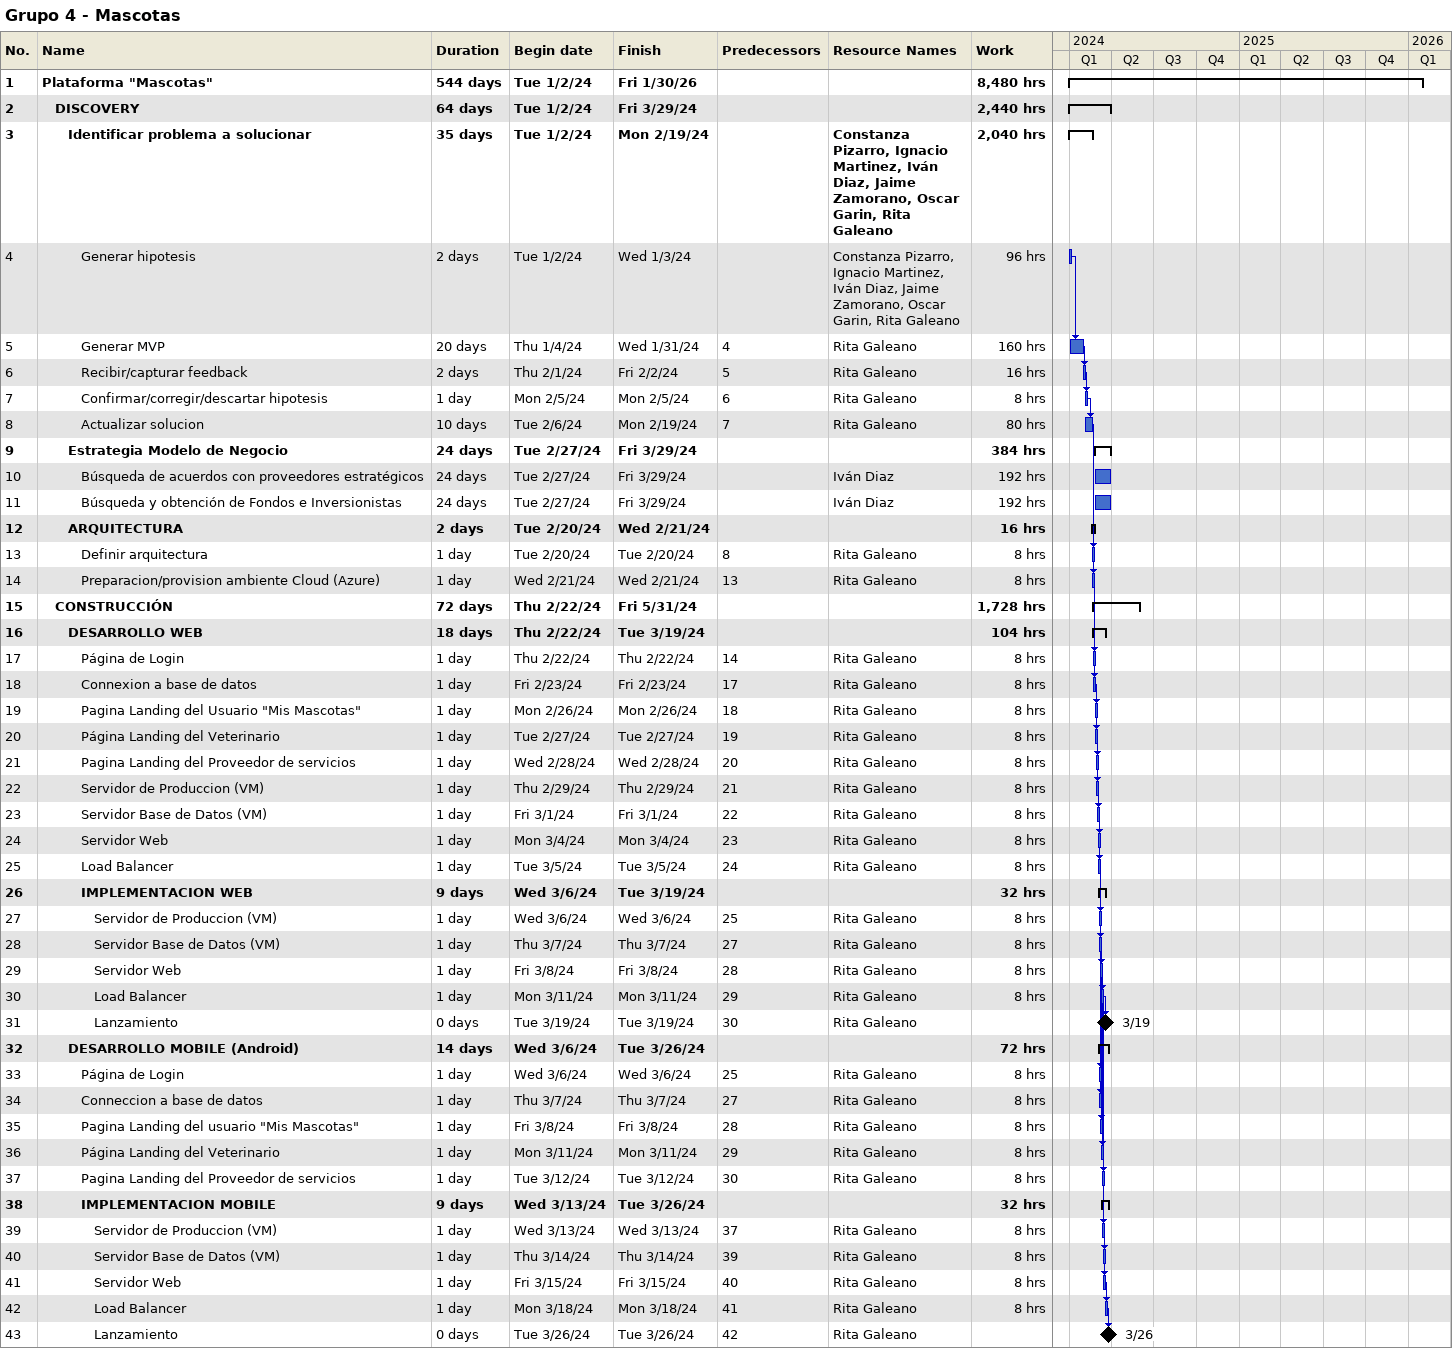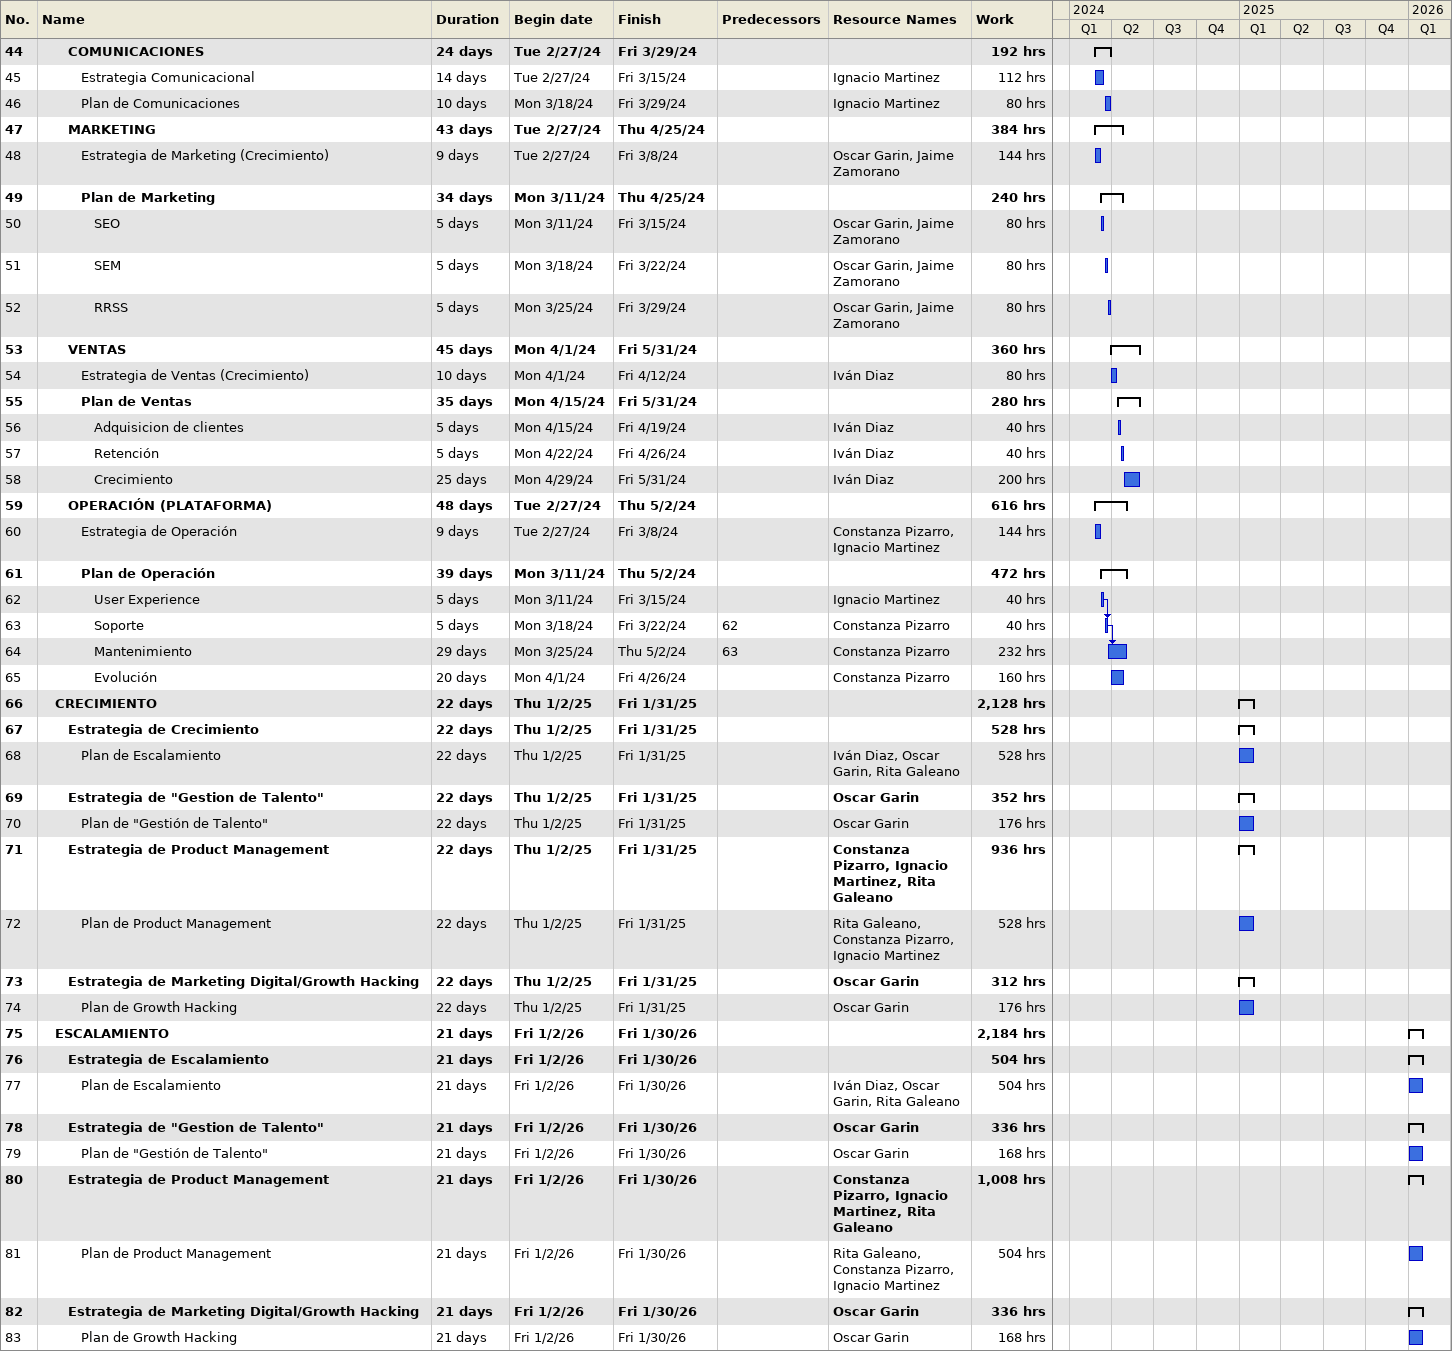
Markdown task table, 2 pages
Grupo 4 - Mascotas

| ID | Level | Task | Duration | Start | Finish | Predecessors | Resources | Work (h) |
|---|---|---|---|---|---|---|---|---|
| 1 | 1 | **Plataforma "Mascotas"** | 544d | 2024-01-02 | 2026-01-30 |  |  | 8480 |
| 2 | 2 | **DISCOVERY** | 64d | 2024-01-02 | 2024-03-29 |  |  | 2440 |
| 3 | 3 | **Identificar problema a solucionar** | 35d | 2024-01-02 | 2024-02-19 |  | Constanza Pizarro, Ignacio Martinez, Iván Diaz, Jaime Zamorano, Oscar Garin, Rita Galeano | 2040 |
| 4 | 4 | Generar hipotesis | 2d | 2024-01-02 | 2024-01-03 |  | Constanza Pizarro, Ignacio Martinez, Iván Diaz, Jaime Zamorano, Oscar Garin, Rita Galeano | 96 |
| 5 | 4 | Generar MVP | 20d | 2024-01-04 | 2024-01-31 | 4 | Rita Galeano | 160 |
| 6 | 4 | Recibir/capturar feedback | 2d | 2024-02-01 | 2024-02-02 | 5 | Rita Galeano | 16 |
| 7 | 4 | Confirmar/corregir/descartar hipotesis | 1d | 2024-02-05 | 2024-02-05 | 6 | Rita Galeano | 8 |
| 8 | 4 | Actualizar solucion | 10d | 2024-02-06 | 2024-02-19 | 7 | Rita Galeano | 80 |
| 9 | 3 | **Estrategia Modelo de Negocio** | 24d | 2024-02-27 | 2024-03-29 |  |  | 384 |
| 10 | 4 | Búsqueda de acuerdos con proveedores estratégicos | 24d | 2024-02-27 | 2024-03-29 |  | Iván Diaz | 192 |
| 11 | 4 | Búsqueda y obtención de Fondos e Inversionistas | 24d | 2024-02-27 | 2024-03-29 |  | Iván Diaz | 192 |
| 12 | 3 | **ARQUITECTURA** | 2d | 2024-02-20 | 2024-02-21 |  |  | 16 |
| 13 | 4 | Definir arquitectura | 1d | 2024-02-20 | 2024-02-20 | 8 | Rita Galeano | 8 |
| 14 | 4 | Preparacion/provision ambiente Cloud (Azure) | 1d | 2024-02-21 | 2024-02-21 | 13 | Rita Galeano | 8 |
| 15 | 2 | **CONSTRUCCIÓN** | 72d | 2024-02-22 | 2024-05-31 |  |  | 1728 |
| 16 | 3 | **DESARROLLO WEB** | 18d | 2024-02-22 | 2024-03-19 |  |  | 104 |
| 17 | 4 | Página de Login | 1d | 2024-02-22 | 2024-02-22 | 14 | Rita Galeano | 8 |
| 18 | 4 | Connexion a base de datos | 1d | 2024-02-23 | 2024-02-23 | 17 | Rita Galeano | 8 |
| 19 | 4 | Pagina Landing del Usuario "Mis Mascotas" | 1d | 2024-02-26 | 2024-02-26 | 18 | Rita Galeano | 8 |
| 20 | 4 | Página Landing del Veterinario | 1d | 2024-02-27 | 2024-02-27 | 19 | Rita Galeano | 8 |
| 21 | 4 | Pagina Landing del Proveedor de servicios | 1d | 2024-02-28 | 2024-02-28 | 20 | Rita Galeano | 8 |
| 22 | 4 | Servidor de Produccion (VM) | 1d | 2024-02-29 | 2024-02-29 | 21 | Rita Galeano | 8 |
| 23 | 4 | Servidor Base de Datos (VM) | 1d | 2024-03-01 | 2024-03-01 | 22 | Rita Galeano | 8 |
| 24 | 4 | Servidor Web | 1d | 2024-03-04 | 2024-03-04 | 23 | Rita Galeano | 8 |
| 25 | 4 | Load Balancer | 1d | 2024-03-05 | 2024-03-05 | 24 | Rita Galeano | 8 |
| 26 | 4 | **IMPLEMENTACION WEB** | 9d | 2024-03-06 | 2024-03-19 |  |  | 32 |
| 27 | 5 | Servidor de Produccion (VM) | 1d | 2024-03-06 | 2024-03-06 | 25 | Rita Galeano | 8 |
| 28 | 5 | Servidor Base de Datos (VM) | 1d | 2024-03-07 | 2024-03-07 | 27 | Rita Galeano | 8 |
| 29 | 5 | Servidor Web | 1d | 2024-03-08 | 2024-03-08 | 28 | Rita Galeano | 8 |
| 30 | 5 | Load Balancer | 1d | 2024-03-11 | 2024-03-11 | 29 | Rita Galeano | 8 |
| 31 | 5 | Lanzamiento | 0d | 2024-03-19 | 2024-03-19 | 30 | Rita Galeano |  |
| 32 | 3 | **DESARROLLO MOBILE (Android)** | 14d | 2024-03-06 | 2024-03-26 |  |  | 72 |
| 33 | 4 | Página de Login | 1d | 2024-03-06 | 2024-03-06 | 25 | Rita Galeano | 8 |
| 34 | 4 | Conneccion a base de datos | 1d | 2024-03-07 | 2024-03-07 | 27 | Rita Galeano | 8 |
| 35 | 4 | Pagina Landing del usuario "Mis Mascotas" | 1d | 2024-03-08 | 2024-03-08 | 28 | Rita Galeano | 8 |
| 36 | 4 | Página Landing del Veterinario | 1d | 2024-03-11 | 2024-03-11 | 29 | Rita Galeano | 8 |
| 37 | 4 | Pagina Landing del Proveedor de servicios | 1d | 2024-03-12 | 2024-03-12 | 30 | Rita Galeano | 8 |
| 38 | 4 | **IMPLEMENTACION MOBILE** | 9d | 2024-03-13 | 2024-03-26 |  |  | 32 |
| 39 | 5 | Servidor de Produccion (VM) | 1d | 2024-03-13 | 2024-03-13 | 37 | Rita Galeano | 8 |
| 40 | 5 | Servidor Base de Datos (VM) | 1d | 2024-03-14 | 2024-03-14 | 39 | Rita Galeano | 8 |
| 41 | 5 | Servidor Web | 1d | 2024-03-15 | 2024-03-15 | 40 | Rita Galeano | 8 |
| 42 | 5 | Load Balancer | 1d | 2024-03-18 | 2024-03-18 | 41 | Rita Galeano | 8 |
| 43 | 5 | Lanzamiento | 0d | 2024-03-26 | 2024-03-26 | 42 | Rita Galeano |  |
| 44 | 3 | **COMUNICACIONES** | 24d | 2024-02-27 | 2024-03-29 |  |  | 192 |
| 45 | 4 | Estrategia Comunicacional | 14d | 2024-02-27 | 2024-03-15 |  | Ignacio Martinez | 112 |
| 46 | 4 | Plan de Comunicaciones | 10d | 2024-03-18 | 2024-03-29 |  | Ignacio Martinez | 80 |
| 47 | 3 | **MARKETING** | 43d | 2024-02-27 | 2024-04-25 |  |  | 384 |
| 48 | 4 | Estrategia de Marketing (Crecimiento) | 9d | 2024-02-27 | 2024-03-08 |  | Oscar Garin, Jaime Zamorano | 144 |
| 49 | 4 | **Plan de Marketing** | 34d | 2024-03-11 | 2024-04-25 |  |  | 240 |
| 50 | 5 | SEO | 5d | 2024-03-11 | 2024-03-15 |  | Oscar Garin, Jaime Zamorano | 80 |
| 51 | 5 | SEM | 5d | 2024-03-18 | 2024-03-22 |  | Oscar Garin, Jaime Zamorano | 80 |
| 52 | 5 | RRSS | 5d | 2024-03-25 | 2024-03-29 |  | Oscar Garin, Jaime Zamorano | 80 |
| 53 | 3 | **VENTAS** | 45d | 2024-04-01 | 2024-05-31 |  |  | 360 |
| 54 | 4 | Estrategia de Ventas (Crecimiento) | 10d | 2024-04-01 | 2024-04-12 |  | Iván Diaz | 80 |
| 55 | 4 | **Plan de Ventas** | 35d | 2024-04-15 | 2024-05-31 |  |  | 280 |
| 56 | 5 | Adquisicion de clientes | 5d | 2024-04-15 | 2024-04-19 |  | Iván Diaz | 40 |
| 57 | 5 | Retención | 5d | 2024-04-22 | 2024-04-26 |  | Iván Diaz | 40 |
| 58 | 5 | Crecimiento | 25d | 2024-04-29 | 2024-05-31 |  | Iván Diaz | 200 |
| 59 | 3 | **OPERACIÓN (PLATAFORMA)** | 48d | 2024-02-27 | 2024-05-02 |  |  | 616 |
| 60 | 4 | Estrategia de Operación | 9d | 2024-02-27 | 2024-03-08 |  | Constanza Pizarro, Ignacio Martinez | 144 |
| 61 | 4 | **Plan de Operación** | 39d | 2024-03-11 | 2024-05-02 |  |  | 472 |
| 62 | 5 | User Experience | 5d | 2024-03-11 | 2024-03-15 |  | Ignacio Martinez | 40 |
| 63 | 5 | Soporte | 5d | 2024-03-18 | 2024-03-22 | 62 | Constanza Pizarro | 40 |
| 64 | 5 | Mantenimiento | 29d | 2024-03-25 | 2024-05-02 | 63 | Constanza Pizarro | 232 |
| 65 | 5 | Evolución | 20d | 2024-04-01 | 2024-04-26 |  | Constanza Pizarro | 160 |
| 66 | 2 | **CRECIMIENTO** | 22d | 2025-01-02 | 2025-01-31 |  |  | 2128 |
| 67 | 3 | **Estrategia de Crecimiento** | 22d | 2025-01-02 | 2025-01-31 |  |  | 528 |
| 68 | 4 | Plan de Escalamiento | 22d | 2025-01-02 | 2025-01-31 |  | Iván Diaz, Oscar Garin, Rita Galeano | 528 |
| 69 | 3 | **Estrategia de "Gestion de Talento"** | 22d | 2025-01-02 | 2025-01-31 |  | Oscar Garin | 352 |
| 70 | 4 | Plan de "Gestión de Talento" | 22d | 2025-01-02 | 2025-01-31 |  | Oscar Garin | 176 |
| 71 | 3 | **Estrategia de Product Management** | 22d | 2025-01-02 | 2025-01-31 |  | Constanza Pizarro, Ignacio Martinez, Rita Galeano | 936 |
| 72 | 4 | Plan de Product Management | 22d | 2025-01-02 | 2025-01-31 |  | Rita Galeano, Constanza Pizarro, Ignacio Martinez | 528 |
| 73 | 3 | **Estrategia de Marketing Digital/Growth Hacking** | 22d | 2025-01-02 | 2025-01-31 |  | Oscar Garin | 312 |
| 74 | 4 | Plan de Growth Hacking | 22d | 2025-01-02 | 2025-01-31 |  | Oscar Garin | 176 |
| 75 | 2 | **ESCALAMIENTO** | 21d | 2026-01-02 | 2026-01-30 |  |  | 2184 |
| 76 | 3 | **Estrategia de Escalamiento** | 21d | 2026-01-02 | 2026-01-30 |  |  | 504 |
| 77 | 4 | Plan de Escalamiento | 21d | 2026-01-02 | 2026-01-30 |  | Iván Diaz, Oscar Garin, Rita Galeano | 504 |
| 78 | 3 | **Estrategia de "Gestion de Talento"** | 21d | 2026-01-02 | 2026-01-30 |  | Oscar Garin | 336 |
| 79 | 4 | Plan de "Gestión de Talento" | 21d | 2026-01-02 | 2026-01-30 |  | Oscar Garin | 168 |
| 80 | 3 | **Estrategia de Product Management** | 21d | 2026-01-02 | 2026-01-30 |  | Constanza Pizarro, Ignacio Martinez, Rita Galeano | 1008 |
| 81 | 4 | Plan de Product Management | 21d | 2026-01-02 | 2026-01-30 |  | Rita Galeano, Constanza Pizarro, Ignacio Martinez | 504 |
| 82 | 3 | **Estrategia de Marketing Digital/Growth Hacking** | 21d | 2026-01-02 | 2026-01-30 |  | Oscar Garin | 336 |
| 83 | 4 | Plan de Growth Hacking | 21d | 2026-01-02 | 2026-01-30 |  | Oscar Garin | 168 |
